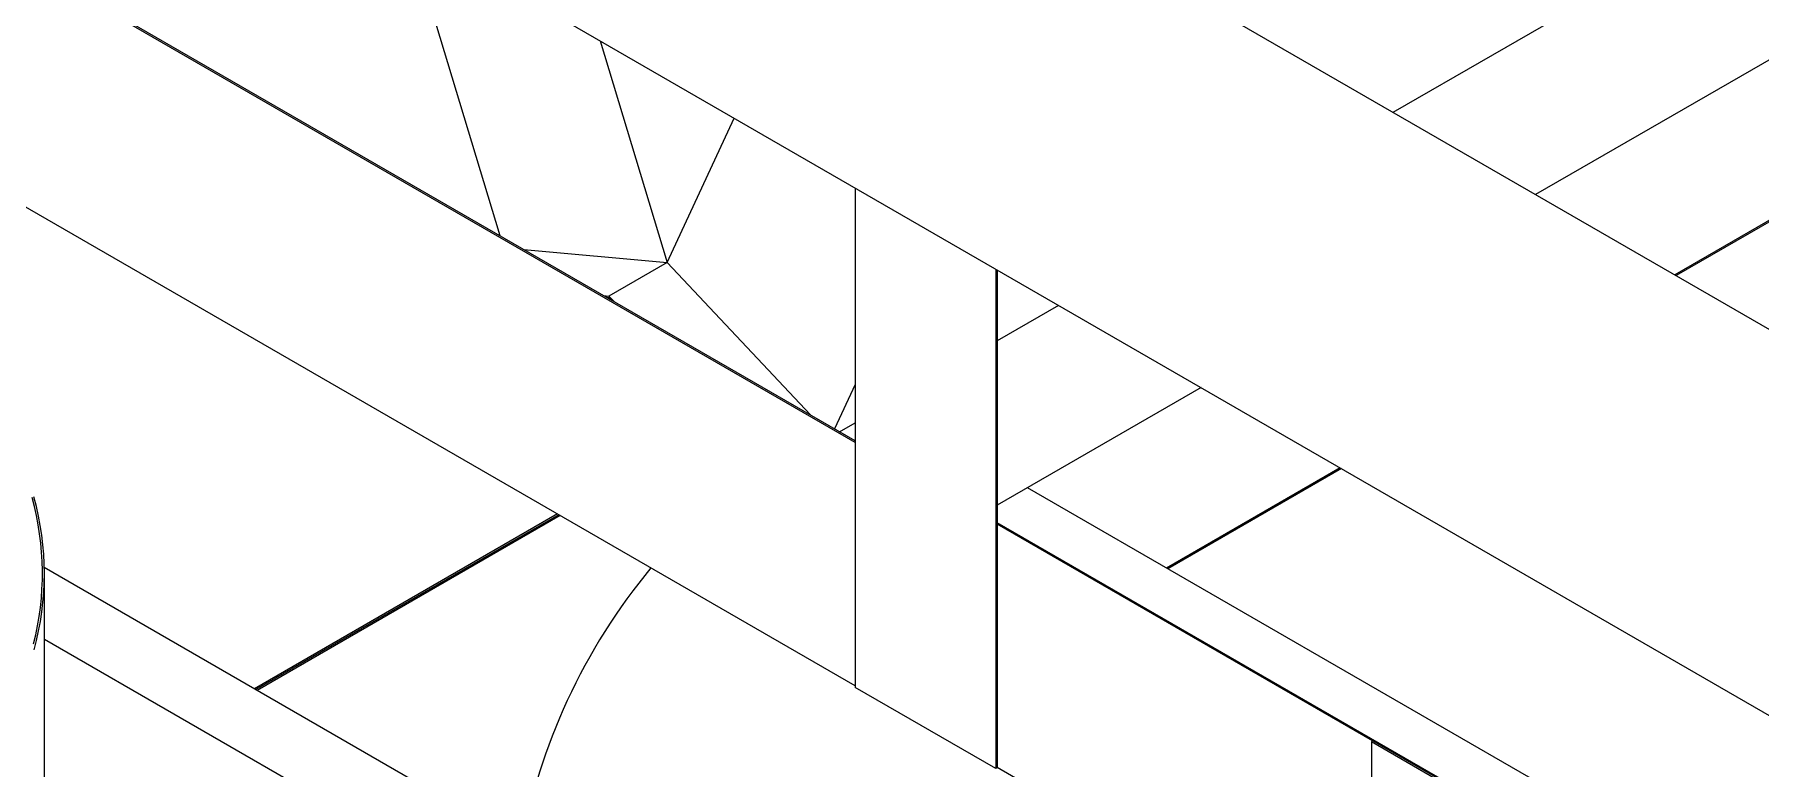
# Model space of a CAD drawing. Header units: millimetres. Extents: x -312439 to 477422, y -331570 to 212570.
# Drawn here: x 397705 to 398236, y 105880 to 106106 of the extents above; entities that cross this region are included whole.
import ezdxf

# ---------------------------------------------------------------- set-up
doc = ezdxf.new("R2010")
doc.units = ezdxf.units.MM

msp = doc.modelspace()

# ---------------------------------------------------------------- linework, layer by layer
at = {"color": 5, "linetype": 'Continuous', "lineweight": 0, "extrusion": (0, 0.816497, 0.57735)}
for p, q in [((397187.415, 106503.541), (399092.887, 105403.417)), ((397614.801, 106375.811), (399144.787, 105492.474))]:
    msp.add_line(p, q, dxfattribs=at)
at = {"color": 3, "linetype": 'Continuous', "lineweight": 0, "extrusion": (0, 0.816497, 0.57735)}
for p, q in [((397957.389, 105981.101), (397667.245, 106148.616)), ((397957.389, 105980.601), (397667.245, 106148.116)), ((398123.119, 106082.334), (398234.878, 106146.858)), ((397819.367, 106138.684), (397847.866, 106044.334)), ((397878.836, 106104.35), (397899.455, 106036.087)), ((398247.916, 106103.693), (398167.02, 106056.988)), ((397899.455, 106036.087), (397920.075, 106080.54)), ((397957.389, 105905.591), (397667.245, 106073.106)), ((398260.638, 106061.578), (398209.854, 106032.257)), ((398260.766, 106061.152), (398210.287, 106032.007)), ((397957.389, 106058.997), (397957.389, 105905.091)), ((397855.303, 106040.04), (397899.455, 106036.087)), ((397899.455, 106036.087), (397881.495, 106025.718)), ((397943.607, 105989.058), (397899.455, 106036.087)), ((398000.696, 106033.994), (398000.696, 105880.088)), ((398001.129, 106033.744), (398001.129, 105880.338)), ((397879.856, 106025.864), (397881.495, 106025.718)), ((397881.495, 106025.175), (397880.969, 106025.222)), ((397881.495, 106025.718), (397883.134, 106023.972)), ((397882.021, 106024.615), (397881.495, 106025.175)), ((398020.044, 106022.823), (398001.129, 106011.903)), ((397957.389, 105998.443), (397951.044, 105984.764)), ((398063.945, 105997.477), (398001.129, 105961.21)), ((397952.584, 105983.875), (397957.389, 105986.649)), ((398106.778, 105972.747), (398053.296, 105941.869)), ((398107.211, 105972.497), (398053.729, 105941.619)), ((398278.756, 105811.7), (398010.463, 105966.599)), ((397865.658, 105958.552), (397772.273, 105904.636)), ((397866.091, 105958.302), (397772.706, 105904.386)), ((397866.525, 105958.052), (397773.139, 105904.136)), ((398278.756, 105795.56), (398001.129, 105955.848)), ((398116.793, 105888.569), (398001.129, 105955.348)), ((397943.304, 105805.892), (397707.569, 105941.993)), ((397707.589, 105799.38), (397707.589, 105940.12)), ((397707.589, 105919.979), (397898.902, 105809.524)), ((398116.449, 105888.371), (398116.449, 105771.825)), ((398116.449, 105888.371), (398159.756, 105863.367)), ((398160.189, 105863.618), (398116.883, 105888.621)), ((398116.449, 105813.758), (398001.129, 105880.338))]:
    msp.add_line(p, q, dxfattribs=at)
at = {"color": 0, "linetype": 'Continuous', "lineweight": 0, "extrusion": (0, 0.816497, 0.57735)}
for p, q in [((398000.696, 105880.088), (397957.389, 105905.091)), ((398116.883, 105888.621), (398116.449, 105888.371)), ((398001.129, 105880.338), (398000.696, 105880.088))]:
    msp.add_line(p, q, dxfattribs=at)
at = {"color": 0, "linetype": 'Continuous', "lineweight": 0}
for major_axis, start_param, end_param in [((-261.613, 0), 2.9976529, 3.2980059), ((-262.225, 0), 2.9856485, 3.2984345)]:
    msp.add_ellipse((397445.363, 105940.12), major_axis=major_axis, ratio=0.5773503, start_param=start_param, end_param=end_param, dxfattribs=at)
at = {"color": 3, "linetype": 'Continuous', "lineweight": 0}
msp.add_ellipse((397931.882, 105884.088), major_axis=(55.374, 95.91), ratio=0.5773503, start_param=1.283548, end_param=2.1650752, dxfattribs=at)

doc.saveas('drawing.dxf')
